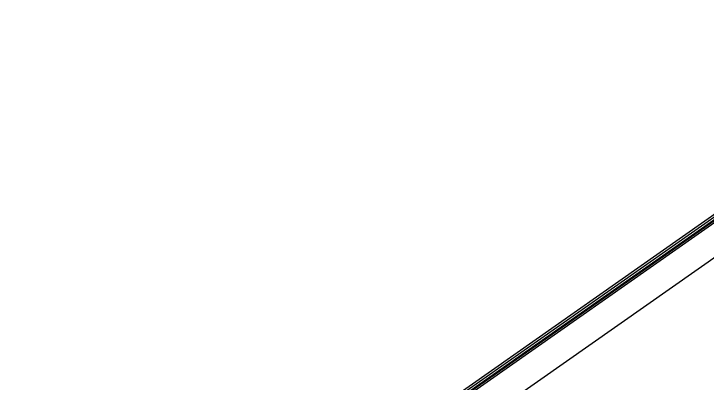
# Model space of a CAD drawing. Header units: millimetres. Extents: x 152904052 to 153933663, y 538271515 to 539240469.
# Drawn here: x 153466378.8 to 153466872.6, y 538580778.6 to 538581041.3 of the extents above; entities that cross this region are included whole.
import ezdxf

# ---------------------------------------------------------------- set-up
doc = ezdxf.new("R2010")
doc.units = ezdxf.units.MM
doc.layers.add('POWR', color=5, linetype='Continuous')

msp = doc.modelspace()

# ---------------------------------------------------------------- linework, layer by layer
at = {"layer": 'POWR', "color": 7}
for p, q in [((153467081.4, 538581041.31), (153466180.33, 538580410.37)), ((153467082.32, 538581040), (153466181.25, 538580409.06)), ((153467080.5, 538581037.01), (153466184.68, 538580409.75)), ((153466194.65, 538580416.25), (153467071.15, 538581029.98)), ((153466196.46, 538580415.93), (153467070.83, 538581028.17)), ((153467072.18, 538581004.08), (153466218.63, 538580406.42))]:
    msp.add_line(p, q, dxfattribs=at)

doc.saveas('drawing.dxf')
